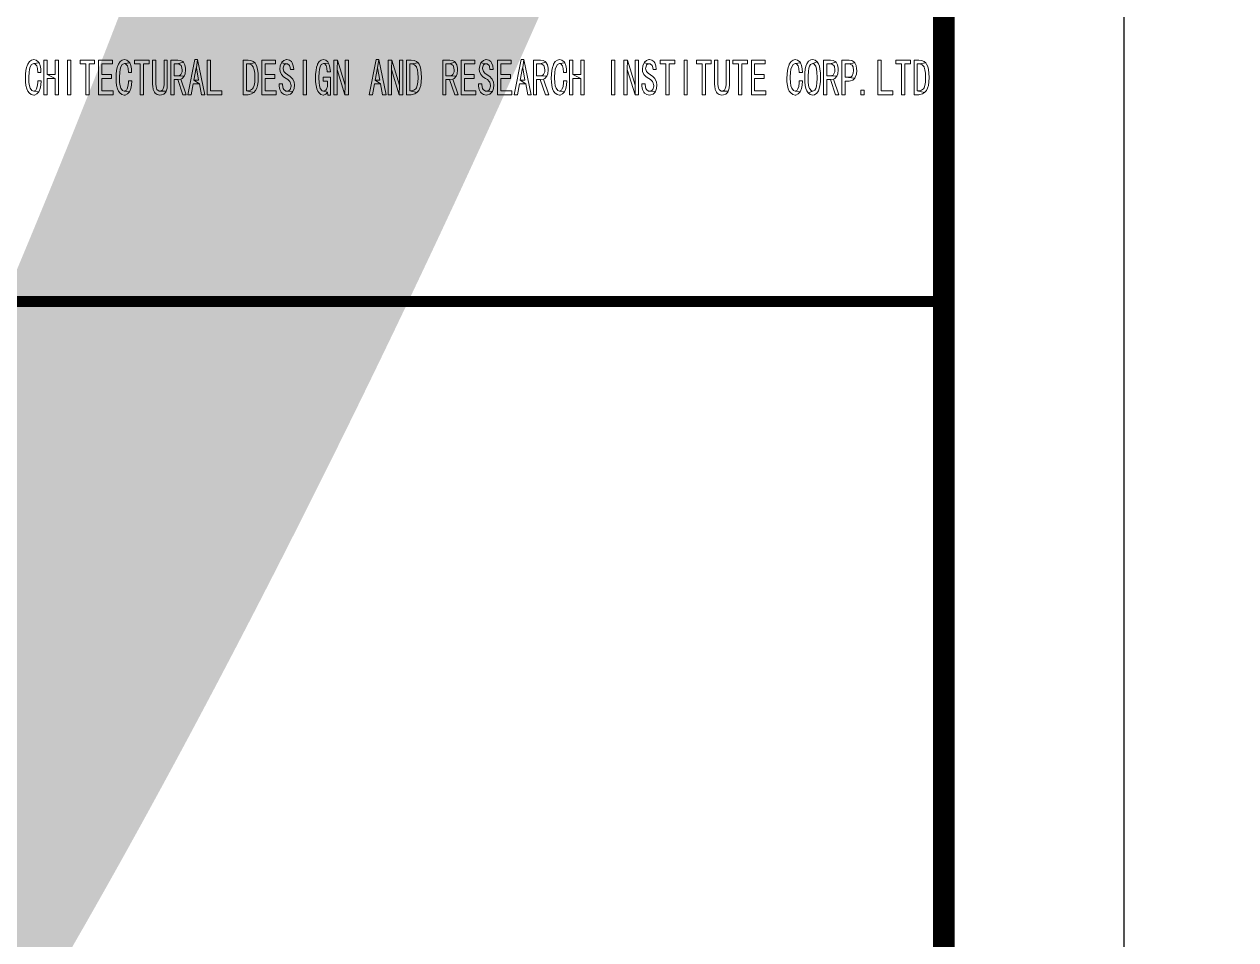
# Model space of a CAD drawing. Extents: x 0 to 999, y -2 to 420.
# Drawn here: x 682 to 749.2, y 314.6 to 365.4 of the extents above; entities that cross this region are included whole.
import ezdxf

# ---------------------------------------------------------------- set-up
doc = ezdxf.new("R2010")
doc.units = 0
doc.header["$LTSCALE"] = 10
doc.header["$MEASUREMENT"] = 0
doc.layers.add('A-ANNO-TTLB', color=7, linetype='Continuous')
doc.layers.add('BTTK', color=7, linetype='Continuous')
doc.styles.get("Standard").update_dxf_attribs({"font": 'gbenor.shx', "bigfont": 'gbcbig.shx'})

# ---------------------------------------------------------------- blocks, each defined once
blk = doc.blocks.new('2017-0911-140129')
at = {"lineweight": 0}
for points in [[(-50.494, 13.42), (-50.619, 13.394), (-50.729, 13.31), (-50.824, 13.163), (-50.839, 13.137), (-50.891, 12.99), (-50.927, 12.817), (-50.949, 12.611), (-50.957, 12.376), (-50.953, 12.185), (-50.927, 11.979), (-50.887, 11.81), (-50.824, 11.678), (-50.747, 11.572), (-50.633, 11.483), (-50.501, 11.454), (-50.453, 11.458), (-50.328, 11.516), (-50.218, 11.634), (-50.501, 11.667), (-50.597, 11.7), (-50.692, 11.836), (-50.733, 11.965), (-50.762, 12.156), (-50.769, 12.398), (-50.769, 12.476), (-50.758, 12.703), (-50.733, 12.891), (-50.692, 13.027), (-50.615, 13.155), (-50.494, 13.207), (-50.203, 13.24), (-50.247, 13.299), (-50.361, 13.391)], [(-50.203, 13.24), (-50.494, 13.207), (-50.431, 13.196), (-50.328, 13.086), (-50.288, 12.935), (-50.273, 12.714), (-50.1, 12.714), (-50.108, 12.905), (-50.141, 13.093)], [(-49.755, 13.398), (-49.935, 13.398), (-49.935, 11.476), (-49.755, 11.476), (-49.755, 12.376), (-49.307, 12.376), (-49.755, 12.589)], [(-49.127, 13.398), (-49.307, 13.398), (-49.307, 12.589), (-49.755, 12.589), (-49.307, 12.376), (-49.307, 11.476), (-49.127, 11.476)], [(-48.436, 11.476), (-48.616, 11.476), (-48.616, 13.398), (-48.436, 13.398), (-48.436, 11.476)], [(-47.117, 13.398), (-47.925, 13.398), (-47.925, 13.185), (-47.609, 13.185), (-47.609, 11.476), (-47.429, 11.476), (-47.429, 13.185), (-47.117, 13.185)], [(-46.132, 13.398), (-46.896, 13.398), (-46.896, 11.476), (-46.095, 11.476), (-46.095, 11.689), (-46.716, 11.689), (-46.716, 12.376), (-46.18, 12.376), (-46.18, 12.589), (-46.716, 12.589), (-46.716, 13.185), (-46.132, 13.185)], [(-45.467, 13.42), (-45.588, 13.394), (-45.702, 13.31), (-45.794, 13.163), (-45.808, 13.137), (-45.86, 12.99), (-45.9, 12.817), (-45.922, 12.611), (-45.93, 12.376), (-45.922, 12.185), (-45.9, 11.979), (-45.856, 11.81), (-45.794, 11.678), (-45.717, 11.572), (-45.603, 11.483), (-45.474, 11.454), (-45.423, 11.458), (-45.298, 11.516), (-45.191, 11.634), (-45.474, 11.667), (-45.566, 11.7), (-45.661, 11.836), (-45.706, 11.965), (-45.731, 12.156), (-45.739, 12.398), (-45.739, 12.476), (-45.728, 12.703), (-45.702, 12.891), (-45.661, 13.027), (-45.584, 13.155), (-45.467, 13.207), (-45.173, 13.24), (-45.217, 13.299), (-45.331, 13.391)], [(-45.173, 13.24), (-45.467, 13.207), (-45.401, 13.196), (-45.301, 13.086), (-45.261, 12.935), (-45.246, 12.714), (-45.073, 12.714), (-45.077, 12.905), (-45.114, 13.093)], [(-44.096, 13.398), (-44.908, 13.398), (-44.908, 13.185), (-44.592, 13.185), (-44.592, 11.476), (-44.412, 11.476), (-44.412, 13.185), (-44.096, 13.185)], [(-43.721, 13.398), (-43.901, 13.398), (-43.901, 12.038), (-43.898, 11.954), (-43.868, 11.763), (-43.798, 11.612), (-43.758, 11.557), (-43.644, 11.48), (-43.493, 11.454), (-43.409, 11.461), (-43.277, 11.513), (-43.177, 11.612), (-43.152, 11.663), (-43.493, 11.667), (-43.541, 11.674), (-43.659, 11.759), (-43.695, 11.836), (-43.721, 12.038)], [(-43.085, 13.398), (-43.266, 13.398), (-43.266, 12.038), (-43.273, 11.913), (-43.328, 11.759), (-43.361, 11.719), (-43.493, 11.667), (-43.152, 11.663), (-43.1, 11.829), (-43.085, 12.038)], [(-42.501, 13.398), (-42.894, 13.398), (-42.894, 11.476), (-42.714, 11.476), (-42.714, 12.31), (-42.509, 12.31), (-42.336, 12.343), (-42.266, 12.38), (-42.156, 12.501), (-42.714, 12.523), (-42.714, 13.185), (-42.542, 13.185), (-42.196, 13.277), (-42.233, 13.31), (-42.354, 13.376)], [(-42.196, 13.277), (-42.542, 13.185), (-42.431, 13.17), (-42.321, 13.097), (-42.292, 13.038), (-42.259, 12.847), (-42.266, 12.747), (-42.328, 12.6), (-42.365, 12.567), (-42.494, 12.523), (-42.714, 12.523), (-42.156, 12.501), (-42.101, 12.641), (-42.079, 12.847), (-42.082, 12.953), (-42.119, 13.141)], [(-41.402, 13.42), (-41.56, 13.42), (-41.954, 11.476), (-41.763, 11.476), (-41.652, 12.071), (-41.307, 12.071), (-41.616, 12.288), (-41.487, 12.972), (-41.472, 12.972)], [(-41.402, 13.42), (-41.472, 12.972), (-41.347, 12.288), (-41.616, 12.288), (-41.307, 12.071), (-41.197, 11.476), (-41.009, 11.476)], [(-40.693, 13.398), (-40.877, 13.398), (-40.877, 11.476), (-40.057, 11.476), (-40.057, 11.689), (-40.693, 11.689)], [(-38.606, 13.398), (-38.871, 13.398), (-38.871, 11.476), (-38.606, 11.476), (-38.547, 11.48), (-38.411, 11.516), (-38.29, 11.59), (-38.69, 11.689), (-38.69, 13.185), (-38.606, 13.185), (-38.216, 13.236), (-38.323, 13.324), (-38.452, 13.38)], [(-38.216, 13.236), (-38.606, 13.185), (-38.547, 13.181), (-38.419, 13.13), (-38.323, 13.016), (-38.316, 13.001), (-38.264, 12.861), (-38.238, 12.674), (-38.227, 12.431), (-38.227, 12.409), (-38.238, 12.174), (-38.272, 11.99), (-38.323, 11.858), (-38.352, 11.81), (-38.463, 11.722), (-38.606, 11.689), (-38.69, 11.689), (-38.29, 11.59), (-38.187, 11.704), (-38.187, 11.704), (-38.121, 11.832), (-38.077, 11.994), (-38.047, 12.196), (-38.04, 12.431), (-38.04, 12.435), (-38.047, 12.674), (-38.073, 12.876), (-38.114, 13.045), (-38.172, 13.174)], [(-37.081, 13.398), (-37.842, 13.398), (-37.842, 11.476), (-37.041, 11.476), (-37.041, 11.689), (-37.662, 11.689), (-37.662, 12.376), (-37.129, 12.376), (-37.129, 12.589), (-37.662, 12.589), (-37.662, 13.185), (-37.081, 13.185)], [(-36.75, 13.244), (-36.82, 13.086), (-36.846, 12.894), (-36.831, 12.762), (-36.758, 12.6), (-36.736, 12.571), (-36.636, 12.468), (-36.489, 12.376), (-36.39, 12.31), (-36.287, 12.207), (-36.261, 12.167), (-36.214, 11.994), (-36.217, 11.943), (-36.269, 11.77), (-36.324, 11.711), (-36.46, 11.667), (-36.118, 11.656), (-36.056, 11.814), (-36.034, 12.016), (-36.056, 12.178), (-36.129, 12.343), (-36.155, 12.376), (-36.261, 12.483), (-36.397, 12.578), (-36.533, 12.667), (-36.618, 12.758), (-36.662, 12.928), (-36.662, 12.961), (-36.607, 13.13), (-36.592, 13.148), (-36.46, 13.196)], [(-36.46, 13.42), (-36.482, 13.42), (-36.614, 13.38), (-36.725, 13.277), (-36.75, 13.244), (-36.46, 13.196), (-36.412, 13.188), (-36.302, 13.097), (-36.284, 13.056), (-36.254, 12.872), (-36.074, 12.872), (-36.074, 12.887), (-36.096, 13.075), (-36.159, 13.251), (-36.199, 13.31), (-36.313, 13.394)], [(-35.358, 11.476), (-35.541, 11.476), (-35.541, 13.398), (-35.358, 13.398), (-35.358, 11.476)], [(-34.424, 13.42), (-34.542, 13.394), (-34.656, 13.31), (-34.748, 13.163), (-34.755, 13.141), (-34.803, 12.997), (-34.836, 12.821), (-34.858, 12.615), (-34.865, 12.376), (-34.858, 12.185), (-34.832, 11.979), (-34.792, 11.81), (-34.729, 11.678), (-34.674, 11.594), (-34.564, 11.491), (-34.439, 11.454), (-34.424, 11.454), (-34.292, 11.502), (-34.196, 11.612), (-34.417, 11.667), (-34.494, 11.693), (-34.597, 11.825), (-34.597, 11.829), (-34.641, 11.961), (-34.667, 12.152), (-34.674, 12.398), (-34.674, 12.465), (-34.667, 12.7), (-34.645, 12.887), (-34.612, 13.027), (-34.542, 13.155), (-34.424, 13.207), (-34.141, 13.229), (-34.178, 13.291), (-34.288, 13.391)], [(-34.141, 13.229), (-34.424, 13.207), (-34.373, 13.199), (-34.266, 13.097), (-34.226, 12.953), (-34.211, 12.736), (-34.038, 12.736), (-34.046, 12.883), (-34.079, 13.075)], [(-33.652, 13.398), (-33.851, 13.398), (-33.851, 11.476), (-33.671, 11.476), (-33.671, 12.872), (-33.66, 12.872)], [(-33.652, 13.398), (-33.66, 12.872), (-33.23, 11.476), (-33.223, 12.005)], [(-33.031, 13.398), (-33.215, 13.398), (-33.215, 12.005), (-33.223, 12.005), (-33.23, 11.476), (-33.031, 11.476)], [(-31.345, 13.42), (-31.499, 13.42), (-31.892, 11.476), (-31.705, 11.476), (-31.595, 12.071), (-31.249, 12.071), (-31.554, 12.288), (-31.429, 12.972), (-31.415, 12.972)], [(-31.345, 13.42), (-31.415, 12.972), (-31.29, 12.288), (-31.554, 12.288), (-31.249, 12.071), (-31.139, 11.476), (-30.952, 11.476)], [(-30.636, 13.398), (-30.834, 13.398), (-30.834, 11.476), (-30.65, 11.476), (-30.65, 12.872), (-30.643, 12.872)], [(-30.636, 13.398), (-30.643, 12.872), (-30.213, 11.476), (-30.202, 12.005)], [(-30.014, 13.398), (-30.195, 13.398), (-30.195, 12.005), (-30.202, 12.005), (-30.213, 11.476), (-30.014, 11.476)], [(-29.551, 13.398), (-29.82, 13.398), (-29.82, 11.476), (-29.551, 11.476), (-29.493, 11.48), (-29.357, 11.516), (-29.235, 11.59), (-29.636, 11.689), (-29.636, 13.185), (-29.551, 13.185), (-29.166, 13.236), (-29.269, 13.324), (-29.397, 13.38)], [(-29.166, 13.236), (-29.551, 13.185), (-29.496, 13.181), (-29.364, 13.13), (-29.269, 13.016), (-29.261, 13.001), (-29.213, 12.861), (-29.184, 12.674), (-29.173, 12.431), (-29.173, 12.409), (-29.184, 12.174), (-29.217, 11.99), (-29.269, 11.858), (-29.302, 11.81), (-29.408, 11.722), (-29.551, 11.689), (-29.636, 11.689), (-29.235, 11.59), (-29.136, 11.704), (-29.133, 11.704), (-29.066, 11.832), (-29.022, 11.994), (-28.993, 12.196), (-28.986, 12.431), (-28.986, 12.435), (-28.993, 12.674), (-29.019, 12.876), (-29.059, 13.045), (-29.118, 13.174)], [(-27.413, 13.398), (-27.806, 13.398), (-27.806, 11.476), (-27.626, 11.476), (-27.626, 12.31), (-27.42, 12.31), (-27.247, 12.343), (-27.178, 12.38), (-27.067, 12.501), (-27.626, 12.523), (-27.626, 13.185), (-27.453, 13.185), (-27.108, 13.277), (-27.145, 13.31), (-27.266, 13.376)], [(-27.108, 13.277), (-27.453, 13.185), (-27.343, 13.17), (-27.233, 13.097), (-27.203, 13.038), (-27.17, 12.847), (-27.178, 12.747), (-27.24, 12.6), (-27.273, 12.567), (-27.405, 12.523), (-27.626, 12.523), (-27.067, 12.501), (-27.009, 12.641), (-26.99, 12.847), (-26.994, 12.953), (-27.031, 13.141)], [(-26.016, 13.398), (-26.777, 13.398), (-26.777, 11.476), (-25.976, 11.476), (-25.976, 11.689), (-26.597, 11.689), (-26.597, 12.376), (-26.06, 12.376), (-26.06, 12.589), (-26.597, 12.589), (-26.597, 13.185), (-26.016, 13.185)], [(-25.686, 13.244), (-25.755, 13.086), (-25.778, 12.894), (-25.767, 12.762), (-25.693, 12.6), (-25.671, 12.571), (-25.572, 12.468), (-25.425, 12.376), (-25.326, 12.31), (-25.223, 12.207), (-25.197, 12.167), (-25.149, 11.994), (-25.153, 11.943), (-25.204, 11.77), (-25.256, 11.711), (-25.395, 11.667), (-25.05, 11.656), (-24.991, 11.814), (-24.969, 12.016), (-24.991, 12.178), (-25.065, 12.343), (-25.09, 12.376), (-25.197, 12.483), (-25.333, 12.578), (-25.469, 12.667), (-25.55, 12.758), (-25.597, 12.928), (-25.597, 12.961), (-25.542, 13.13), (-25.528, 13.148), (-25.395, 13.196)], [(-25.395, 13.42), (-25.417, 13.42), (-25.55, 13.38), (-25.66, 13.277), (-25.686, 13.244), (-25.395, 13.196), (-25.344, 13.188), (-25.237, 13.097), (-25.219, 13.056), (-25.19, 12.872), (-25.01, 12.872), (-25.01, 12.887), (-25.032, 13.075), (-25.094, 13.251), (-25.134, 13.31), (-25.248, 13.394)], [(-24.003, 13.398), (-24.767, 13.398), (-24.767, 11.476), (-23.962, 11.476), (-23.962, 11.689), (-24.583, 11.689), (-24.583, 12.376), (-24.05, 12.376), (-24.05, 12.589), (-24.583, 12.589), (-24.583, 13.185), (-24.003, 13.185)], [(-23.297, 13.42), (-23.451, 13.42), (-23.845, 11.476), (-23.657, 11.476), (-23.547, 12.071), (-23.202, 12.071), (-23.507, 12.288), (-23.382, 12.972), (-23.367, 12.972)], [(-23.297, 13.42), (-23.367, 12.972), (-23.242, 12.288), (-23.507, 12.288), (-23.202, 12.071), (-23.091, 11.476), (-22.904, 11.476)], [(-22.386, 13.398), (-22.775, 13.398), (-22.775, 11.476), (-22.595, 11.476), (-22.595, 12.31), (-22.393, 12.31), (-22.22, 12.343), (-22.147, 12.38), (-22.037, 12.501), (-22.595, 12.523), (-22.595, 13.185), (-22.423, 13.185), (-22.077, 13.277), (-22.118, 13.31), (-22.239, 13.376)], [(-22.077, 13.277), (-22.423, 13.185), (-22.312, 13.17), (-22.202, 13.097), (-22.173, 13.038), (-22.14, 12.847), (-22.147, 12.747), (-22.213, 12.6), (-22.246, 12.567), (-22.375, 12.523), (-22.595, 12.523), (-22.037, 12.501), (-21.982, 12.641), (-21.96, 12.847), (-21.963, 12.953), (-22, 13.141)], [(-21.324, 13.42), (-21.445, 13.394), (-21.559, 13.31), (-21.655, 13.163), (-21.666, 13.137), (-21.721, 12.99), (-21.757, 12.817), (-21.779, 12.611), (-21.787, 12.376), (-21.779, 12.185), (-21.757, 11.979), (-21.713, 11.81), (-21.655, 11.678), (-21.577, 11.572), (-21.46, 11.483), (-21.331, 11.454), (-21.28, 11.458), (-21.155, 11.516), (-21.048, 11.634), (-21.331, 11.667), (-21.423, 11.7), (-21.519, 11.836), (-21.563, 11.965), (-21.588, 12.156), (-21.599, 12.398), (-21.599, 12.476), (-21.585, 12.703), (-21.559, 12.891), (-21.519, 13.027), (-21.441, 13.155), (-21.324, 13.207), (-21.033, 13.24), (-21.074, 13.299), (-21.191, 13.391)], [(-21.033, 13.24), (-21.324, 13.207), (-21.258, 13.196), (-21.158, 13.086), (-21.118, 12.935), (-21.103, 12.714), (-20.931, 12.714), (-20.938, 12.905), (-20.971, 13.093)], [(-20.585, 13.398), (-20.765, 13.398), (-20.765, 11.476), (-20.585, 11.476), (-20.585, 12.376), (-20.137, 12.376), (-20.585, 12.589)], [(-19.957, 13.398), (-20.137, 13.398), (-20.137, 12.589), (-20.585, 12.589), (-20.137, 12.376), (-20.137, 11.476), (-19.957, 11.476)], [(-18.259, 11.476), (-18.439, 11.476), (-18.439, 13.398), (-18.259, 13.398), (-18.259, 11.476)], [(-17.557, 13.398), (-17.756, 13.398), (-17.756, 11.476), (-17.576, 11.476), (-17.576, 12.872), (-17.568, 12.872)], [(-17.557, 13.398), (-17.568, 12.872), (-17.135, 11.476), (-17.127, 12.005)], [(-16.94, 13.398), (-17.12, 13.398), (-17.12, 12.005), (-17.127, 12.005), (-17.135, 11.476), (-16.94, 11.476)], [(-16.631, 13.244), (-16.701, 13.086), (-16.727, 12.894), (-16.712, 12.762), (-16.639, 12.6), (-16.62, 12.571), (-16.517, 12.468), (-16.374, 12.376), (-16.271, 12.31), (-16.168, 12.207), (-16.142, 12.167), (-16.098, 11.994), (-16.098, 11.943), (-16.153, 11.77), (-16.205, 11.711), (-16.341, 11.667), (-15.999, 11.656), (-15.937, 11.814), (-15.918, 12.016), (-15.937, 12.178), (-16.01, 12.343), (-16.036, 12.376), (-16.142, 12.483), (-16.278, 12.578), (-16.414, 12.667), (-16.499, 12.758), (-16.547, 12.928), (-16.543, 12.961), (-16.492, 13.13), (-16.473, 13.148), (-16.341, 13.196)], [(-16.341, 13.42), (-16.363, 13.42), (-16.495, 13.38), (-16.609, 13.277), (-16.631, 13.244), (-16.341, 13.196), (-16.293, 13.188), (-16.183, 13.097), (-16.164, 13.056), (-16.135, 12.872), (-15.955, 12.872), (-15.955, 12.887), (-15.981, 13.075), (-16.043, 13.251), (-16.084, 13.31), (-16.194, 13.394)], [(-14.926, 13.398), (-15.735, 13.398), (-15.735, 13.185), (-15.422, 13.185), (-15.422, 11.476), (-15.242, 11.476), (-15.242, 13.185), (-14.926, 13.185)], [(-14.235, 11.476), (-14.415, 11.476), (-14.415, 13.398), (-14.235, 13.398), (-14.235, 11.476)], [(-12.916, 13.398), (-13.724, 13.398), (-13.724, 13.185), (-13.408, 13.185), (-13.408, 11.476), (-13.228, 11.476), (-13.228, 13.185), (-12.916, 13.185)], [(-12.538, 13.398), (-12.718, 13.398), (-12.718, 12.038), (-12.714, 11.954), (-12.685, 11.763), (-12.615, 11.612), (-12.574, 11.557), (-12.46, 11.48), (-12.31, 11.454), (-12.225, 11.461), (-12.093, 11.513), (-11.994, 11.612), (-11.968, 11.663), (-12.31, 11.667), (-12.357, 11.674), (-12.475, 11.759), (-12.512, 11.836), (-12.538, 12.038)], [(-11.902, 13.398), (-12.082, 13.398), (-12.082, 12.038), (-12.089, 11.913), (-12.144, 11.759), (-12.177, 11.719), (-12.31, 11.667), (-11.968, 11.663), (-11.917, 11.829), (-11.902, 12.038)], [(-10.902, 13.398), (-11.711, 13.398), (-11.711, 13.185), (-11.398, 13.185), (-11.398, 11.476), (-11.218, 11.476), (-11.218, 13.185), (-10.902, 13.185)], [(-9.921, 13.398), (-10.682, 13.398), (-10.682, 11.476), (-9.881, 11.476), (-9.881, 11.689), (-10.502, 11.689), (-10.502, 12.376), (-9.969, 12.376), (-9.969, 12.589), (-10.502, 12.589), (-10.502, 13.185), (-9.921, 13.185)], [(-8.245, 13.42), (-8.37, 13.394), (-8.481, 13.31), (-8.576, 13.163), (-8.591, 13.137), (-8.642, 12.99), (-8.679, 12.817), (-8.701, 12.611), (-8.708, 12.376), (-8.705, 12.185), (-8.679, 11.979), (-8.639, 11.81), (-8.576, 11.678), (-8.499, 11.572), (-8.385, 11.483), (-8.253, 11.454), (-8.205, 11.458), (-8.08, 11.516), (-7.97, 11.634), (-8.253, 11.667), (-8.348, 11.7), (-8.444, 11.836), (-8.484, 11.965), (-8.514, 12.156), (-8.521, 12.398), (-8.521, 12.476), (-8.51, 12.703), (-8.484, 12.891), (-8.444, 13.027), (-8.367, 13.155), (-8.245, 13.207), (-7.955, 13.24), (-7.999, 13.299), (-8.113, 13.391)], [(-7.955, 13.24), (-8.245, 13.207), (-8.183, 13.196), (-8.08, 13.086), (-8.04, 12.935), (-8.025, 12.714), (-7.852, 12.714), (-7.86, 12.905), (-7.893, 13.093)], [(-7.279, 13.42), (-7.389, 13.402), (-7.507, 13.328), (-7.602, 13.196), (-7.602, 13.196), (-7.654, 13.063), (-7.691, 12.894), (-7.713, 12.689), (-7.72, 12.442), (-7.72, 12.439), (-7.713, 12.196), (-7.691, 11.99), (-7.654, 11.821), (-7.602, 11.689), (-7.525, 11.572), (-7.279, 11.667), (-7.353, 11.693), (-7.452, 11.825), (-7.466, 11.851), (-7.503, 11.987), (-7.525, 12.185), (-7.533, 12.442), (-7.533, 12.516), (-7.518, 12.758), (-7.492, 12.942), (-7.452, 13.06), (-7.397, 13.148), (-7.279, 13.207), (-7.033, 13.306), (-7.143, 13.391)], [(-7.033, 13.306), (-7.279, 13.207), (-7.209, 13.188), (-7.106, 13.06), (-7.095, 13.038), (-7.062, 12.902), (-7.044, 12.703), (-7.036, 12.442), (-7.036, 12.376), (-7.048, 12.13), (-7.07, 11.946), (-7.106, 11.825), (-7.165, 11.73), (-7.279, 11.667), (-7.525, 11.572), (-7.415, 11.483), (-7.279, 11.454), (-7.169, 11.476), (-7.051, 11.553), (-6.959, 11.689), (-6.912, 11.821), (-6.875, 11.99), (-6.853, 12.196), (-6.849, 12.442), (-6.853, 12.685), (-6.875, 12.894), (-6.908, 13.063), (-6.959, 13.196)], [(-6.291, 13.398), (-6.684, 13.398), (-6.684, 11.476), (-6.5, 11.476), (-6.5, 12.31), (-6.298, 12.31), (-6.125, 12.343), (-6.052, 12.38), (-5.945, 12.501), (-6.5, 12.523), (-6.5, 13.185), (-6.327, 13.185), (-5.982, 13.277), (-6.022, 13.31), (-6.144, 13.376)], [(-5.982, 13.277), (-6.327, 13.185), (-6.217, 13.17), (-6.11, 13.097), (-6.077, 13.038), (-6.044, 12.847), (-6.052, 12.747), (-6.118, 12.6), (-6.151, 12.567), (-6.283, 12.523), (-6.5, 12.523), (-5.945, 12.501), (-5.886, 12.641), (-5.864, 12.847), (-5.868, 12.953), (-5.908, 13.141)], [(-5.251, 13.398), (-5.662, 13.398), (-5.662, 11.476), (-5.478, 11.476), (-5.478, 12.229), (-5.251, 12.229), (-5.181, 12.237), (-5.048, 12.284), (-4.946, 12.387), (-5.478, 12.442), (-5.478, 13.185), (-5.298, 13.185), (-4.946, 13.24), (-4.99, 13.295), (-5.107, 13.372)], [(-4.946, 13.24), (-5.298, 13.185), (-5.199, 13.174), (-5.089, 13.108), (-5.041, 13.023), (-5.015, 12.814), (-5.026, 12.667), (-5.089, 12.523), (-5.151, 12.472), (-5.298, 12.442), (-5.478, 12.442), (-4.946, 12.387), (-4.913, 12.446), (-4.854, 12.611), (-4.835, 12.814), (-4.839, 12.905), (-4.872, 13.093)], [(-3.476, 13.398), (-3.656, 13.398), (-3.656, 11.476), (-2.84, 11.476), (-2.84, 11.689), (-3.476, 11.689)], [(-1.848, 13.398), (-2.66, 13.398), (-2.66, 13.185), (-2.344, 13.185), (-2.344, 11.476), (-2.164, 11.476), (-2.164, 13.185), (-1.848, 13.185)], [(-1.385, 13.398), (-1.653, 13.398), (-1.653, 11.476), (-1.385, 11.476), (-1.33, 11.48), (-1.19, 11.516), (-1.072, 11.59), (-1.473, 11.689), (-1.473, 13.185), (-1.385, 13.185), (-0.999, 13.236), (-1.102, 13.324), (-1.234, 13.38)], [(-0.999, 13.236), (-1.385, 13.185), (-1.33, 13.181), (-1.201, 13.13), (-1.102, 13.016), (-1.094, 13.001), (-1.047, 12.861), (-1.017, 12.674), (-1.01, 12.431), (-1.01, 12.409), (-1.021, 12.174), (-1.05, 11.99), (-1.102, 11.858), (-1.135, 11.81), (-1.245, 11.722), (-1.385, 11.689), (-1.473, 11.689), (-1.072, 11.59), (-0.97, 11.704), (-0.966, 11.704), (-0.903, 11.832), (-0.856, 11.994), (-0.83, 12.196), (-0.819, 12.431), (-0.819, 12.435), (-0.83, 12.674), (-0.852, 12.876), (-0.896, 13.045), (-0.955, 13.174)], [(-50.093, 12.24), (-50.273, 12.24), (-50.277, 12.134), (-50.299, 11.924), (-50.347, 11.792), (-50.387, 11.733), (-50.501, 11.667), (-50.218, 11.634), (-50.196, 11.671), (-50.145, 11.818), (-50.108, 12.009)], [(-45.062, 12.24), (-45.246, 12.24), (-45.246, 12.134), (-45.268, 11.924), (-45.316, 11.792), (-45.356, 11.733), (-45.474, 11.667), (-45.191, 11.634), (-45.169, 11.671), (-45.114, 11.818), (-45.077, 12.009)], [(-42.336, 12.343), (-42.509, 12.31), (-42.226, 11.476), (-42.038, 11.476)], [(-34.038, 12.442), (-34.439, 12.442), (-34.439, 12.229), (-34.196, 12.229), (-34.196, 12.108), (-34.207, 11.935), (-34.251, 11.781), (-34.292, 11.726), (-34.417, 11.667), (-34.196, 11.612), (-34.171, 11.454), (-34.038, 11.454)], [(-27.247, 12.343), (-27.42, 12.31), (-27.137, 11.476), (-26.95, 11.476)], [(-22.22, 12.343), (-22.393, 12.31), (-22.11, 11.476), (-21.919, 11.476)], [(-20.923, 12.24), (-21.103, 12.24), (-21.107, 12.134), (-21.129, 11.924), (-21.173, 11.792), (-21.214, 11.733), (-21.331, 11.667), (-21.048, 11.634), (-21.026, 11.671), (-20.971, 11.818), (-20.938, 12.009)], [(-7.845, 12.24), (-8.025, 12.24), (-8.029, 12.134), (-8.051, 11.924), (-8.098, 11.792), (-8.139, 11.733), (-8.253, 11.667), (-7.97, 11.634), (-7.948, 11.671), (-7.896, 11.818), (-7.86, 12.009)], [(-6.125, 12.343), (-6.298, 12.31), (-6.015, 11.476), (-5.828, 11.476)], [(-36.695, 12.082), (-36.875, 12.082), (-36.875, 12.005), (-36.875, 11.954), (-36.842, 11.766), (-36.765, 11.612), (-36.721, 11.557), (-36.603, 11.48), (-36.46, 11.454), (-36.383, 11.461), (-36.25, 11.513), (-36.144, 11.612), (-36.118, 11.656), (-36.46, 11.667), (-36.504, 11.674), (-36.625, 11.759), (-36.662, 11.825), (-36.695, 12.016)], [(-25.631, 12.082), (-25.811, 12.082), (-25.811, 12.005), (-25.811, 11.954), (-25.778, 11.766), (-25.7, 11.612), (-25.656, 11.557), (-25.539, 11.48), (-25.395, 11.454), (-25.318, 11.461), (-25.186, 11.513), (-25.079, 11.612), (-25.05, 11.656), (-25.395, 11.667), (-25.439, 11.674), (-25.561, 11.759), (-25.597, 11.825), (-25.631, 12.016)], [(-16.576, 12.082), (-16.756, 12.082), (-16.756, 12.005), (-16.756, 11.954), (-16.723, 11.766), (-16.646, 11.612), (-16.602, 11.557), (-16.484, 11.48), (-16.341, 11.454), (-16.264, 11.461), (-16.131, 11.513), (-16.025, 11.612), (-15.999, 11.656), (-16.341, 11.667), (-16.385, 11.674), (-16.506, 11.759), (-16.543, 11.825), (-16.576, 12.016)], [(-4.42, 11.476), (-4.6, 11.476), (-4.6, 11.726), (-4.42, 11.726), (-4.42, 11.476)]]:
    blk.add_lwpolyline(points, close=True, dxfattribs=at)

msp = doc.modelspace()

# ---------------------------------------------------------------- linework, layer by layer
at = {"layer": 'BTTK'}
msp.add_lwpolyline([(0, 0), (743, 0), (743, 420), (0, 420)], close=True, dxfattribs=at)
at = {"layer": 'BTTK', "const_width": 1.2}
msp.add_lwpolyline([(25, 10), (733, 10), (733, 410), (25, 410)], close=True, dxfattribs=at)
at = {"layer": 'BTTK'}
msp.add_lwpolyline([(663, 10), (733, 10), (733, 410), (663, 410)], dxfattribs=at)
at = {"layer": 'BTTK', "const_width": 0.6}
msp.add_lwpolyline([(733, 350), (663, 350)], dxfattribs=at)

# ---------------------------------------------------------------- block references
msp.add_blockref('2017-0911-140129', (733, 350))

# ---------------------------------------------------------------- texts
at = {"layer": 'A-ANNO-TTLB', "flags": 1}
for tag in ['是否会签', '图纸类别']:
    msp.add_attdef(tag, (0, 0), '', height=350, dxfattribs=at)

doc.saveas('drawing.dxf')
